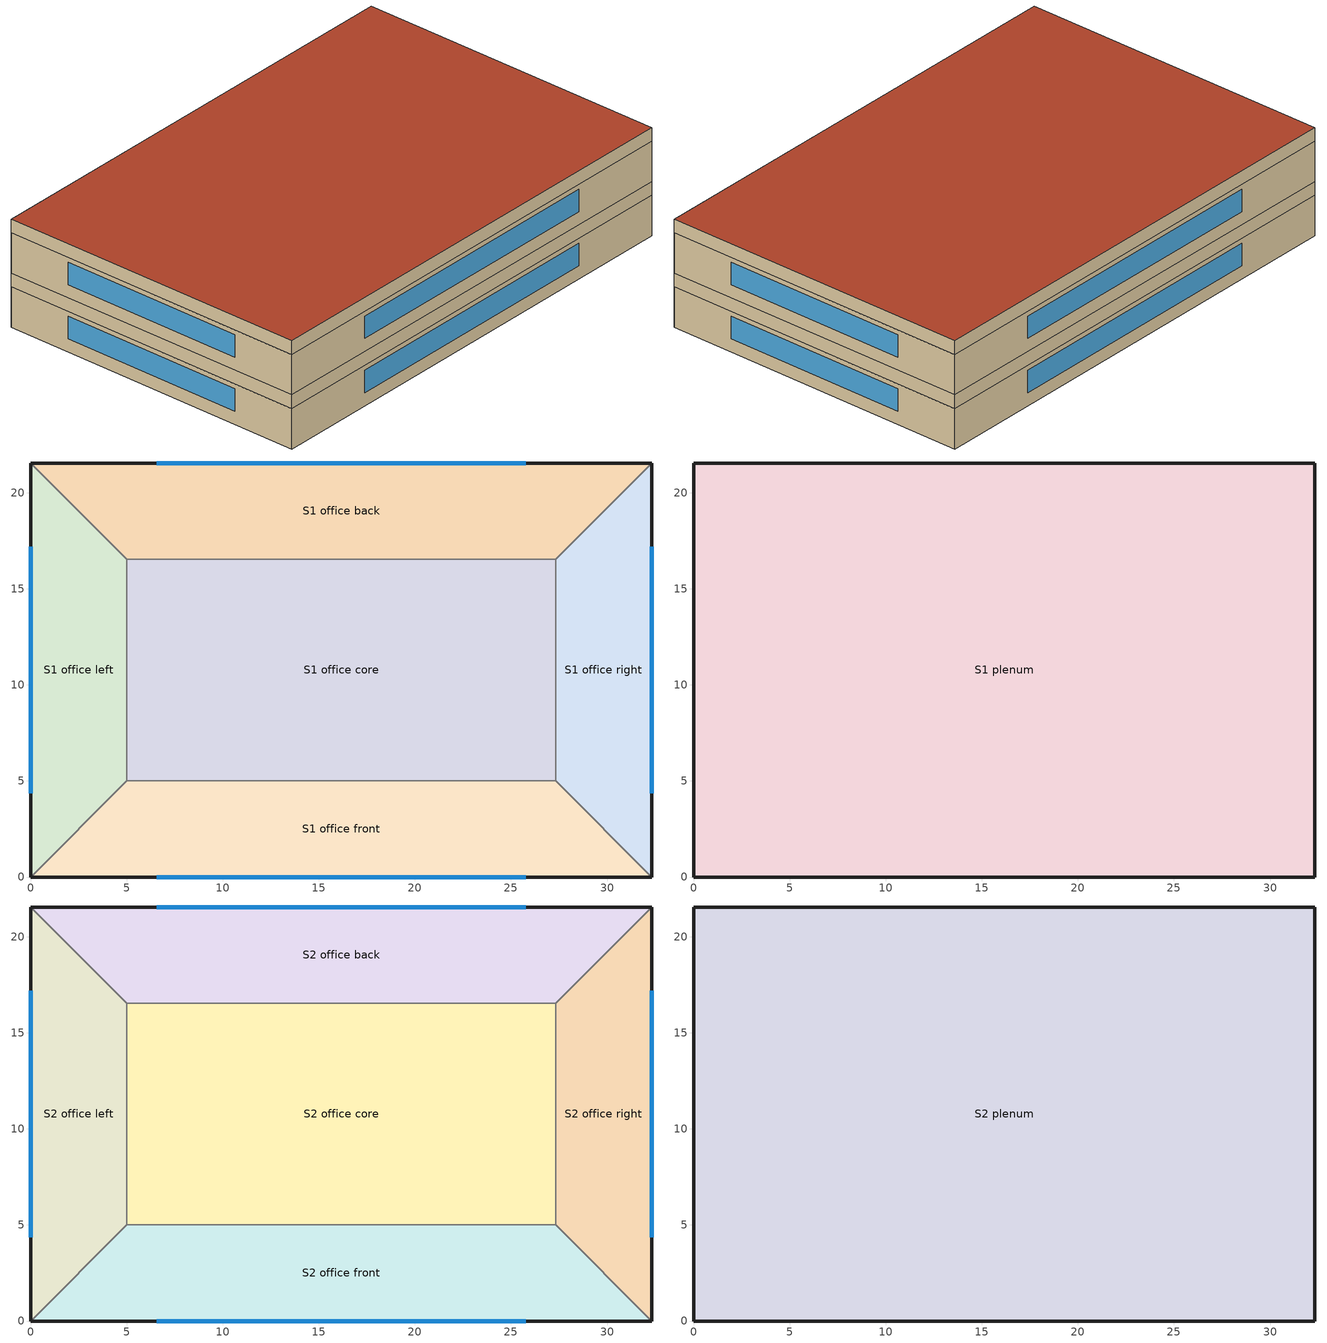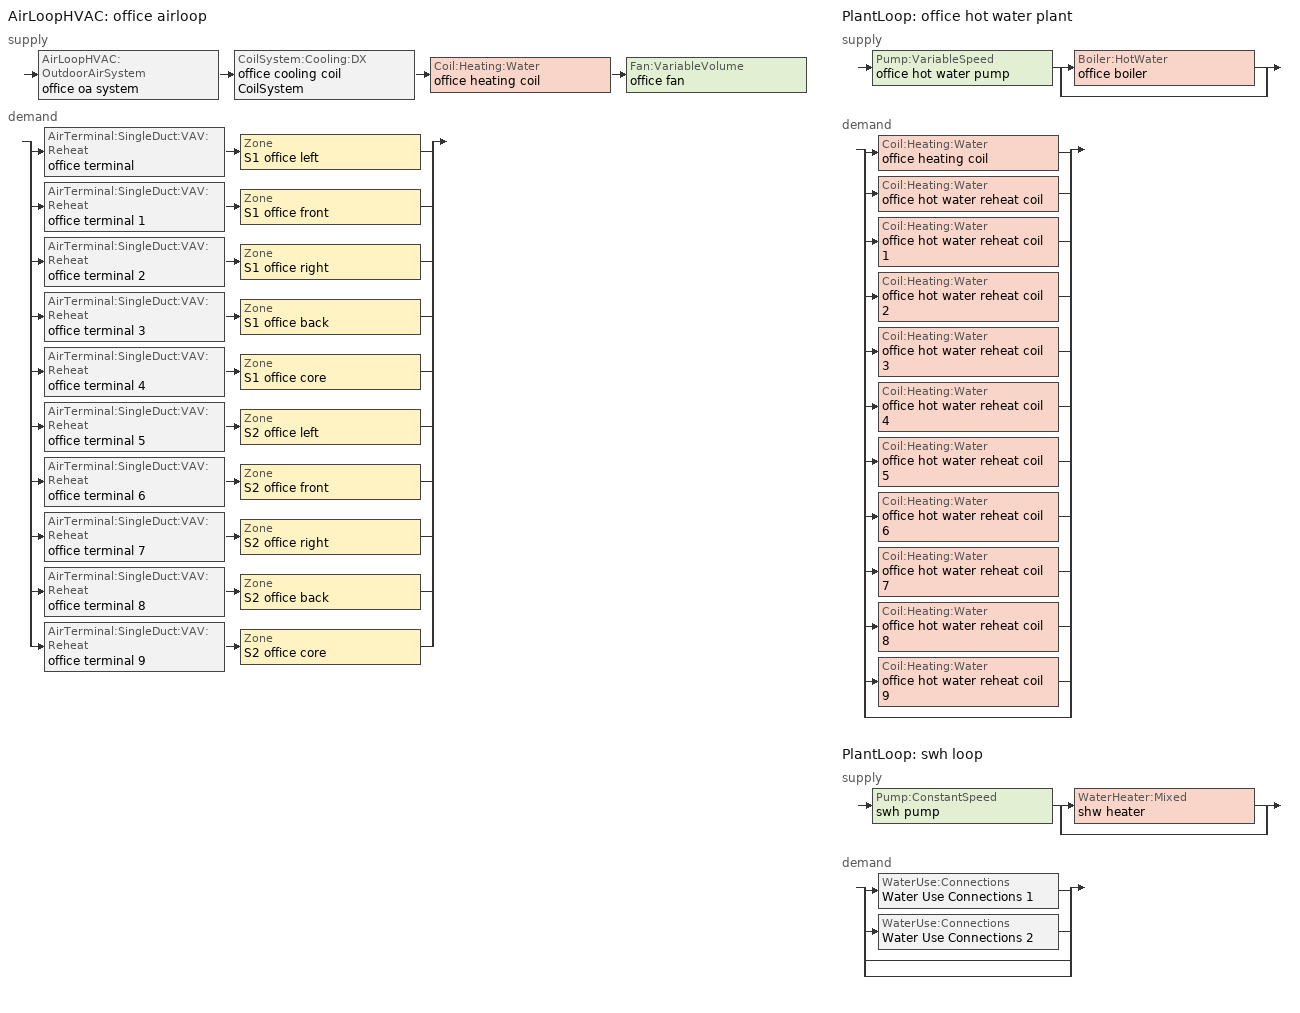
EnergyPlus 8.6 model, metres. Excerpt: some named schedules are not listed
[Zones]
S1 office back
 floor ground (office ext floor Ground Floor): 5,16.55 0,21.55 32.33,21.55 27.33,16.55 z0
 wall outside (office ext wall Metal framed walls): 32.33,21.55 0,21.55 z0:2.74
 wall to S1 office core (office int wall NACM_Interior Wall): 5,16.55 27.33,16.55 z0:2.74
 wall to S1 office left (office int wall NACM_Interior Wall): 0,21.55 5,16.55 z0:2.74
 wall to S1 office right (office int wall NACM_Interior Wall): 27.33,16.55 32.33,21.55 z0:2.74
 window (office Window construction_simple glazing): 25.78,21.55 6.55,21.55 z0.9:2.42
S1 office core
 floor ground (office ext floor Ground Floor): 5,5 5,16.55 27.33,16.55 27.33,5 z0
 wall to S1 office front (office int wall NACM_Interior Wall): 5,5 27.33,5 z0:2.74
 wall to S1 office left (office int wall NACM_Interior Wall): 5,16.55 5,5 z0:2.74
 wall to S1 office right (office int wall NACM_Interior Wall): 27.33,5 27.33,16.55 z0:2.74
S1 office front
 floor ground (office ext floor Ground Floor): 0,0 5,5 27.33,5 32.33,0 z0
 wall outside (office ext wall Metal framed walls): 0,0 32.33,0 z0:2.74
 wall to S1 office left (office int wall NACM_Interior Wall): 5,5 0,0 z0:2.74
 wall to S1 office right (office int wall NACM_Interior Wall): 32.33,0 27.33,5 z0:2.74
 window (office Window construction_simple glazing): 6.55,0 25.78,0 z0.9:2.42
S1 office left
 floor ground (office ext floor Ground Floor): 0,0 0,21.55 5,16.55 5,5 z0
 wall outside (office ext wall Metal framed walls): 0,21.55 0,0 z0:2.74
 window (office Window construction_simple glazing): 0,17.19 0,4.37 z0.9:2.42
S1 office right
 floor ground (office ext floor Ground Floor): 27.33,5 27.33,16.55 32.33,21.55 32.33,0 z0
 wall outside (office ext wall Metal framed walls): 32.33,0 32.33,21.55 z0:2.74
 window (office Window construction_simple glazing): 32.33,4.37 32.33,17.19 z0.9:2.42
S1 plenum
 floor to S1 office back (office ceiling Metal roof Reversed): 0,21.55 32.33,21.55 27.33,16.55 5,16.55 z2.74
 floor to S1 office core (office ceiling Metal roof Reversed): 27.33,5 5,5 5,16.55 27.33,16.55 z2.74
 floor to S1 office front (office ceiling Metal roof Reversed): 32.33,0 0,0 5,5 27.33,5 z2.74
 floor to S1 office left (office ceiling Metal roof Reversed): 0,0 0,21.55 5,16.55 5,5 z2.74
 floor to S1 office right (office ceiling Metal roof Reversed): 32.33,21.55 32.33,0 27.33,5 27.33,16.55 z2.74
 wall outside (office ext wall Metal framed walls): 32.33,21.55 0,21.55 0,0 32.33,0 32.33,21.55 z2.74:3.66
S2 office back
 floor to S1 plenum (office int floor Metal framed walls): 5,16.55 0,21.55 32.33,21.55 27.33,16.55 z3.66
 wall outside (office ext wall Metal framed walls): 32.33,21.55 0,21.55 z3.66:6.4
 wall to S2 office core (office int wall NACM_Interior Wall): 5,16.55 27.33,16.55 z3.66:6.4
 wall to S2 office left (office int wall NACM_Interior Wall): 0,21.55 5,16.55 z3.66:6.4
 wall to S2 office right (office int wall NACM_Interior Wall): 27.33,16.55 32.33,21.55 z3.66:6.4
 window (office Window construction_simple glazing): 25.78,21.55 6.55,21.55 z4.56:6.08
S2 office core
 floor to S1 plenum (office int floor Metal framed walls): 5,5 5,16.55 27.33,16.55 27.33,5 z3.66
 wall to S2 office front (office int wall NACM_Interior Wall): 5,5 27.33,5 z3.66:6.4
 wall to S2 office left (office int wall NACM_Interior Wall): 5,16.55 5,5 z3.66:6.4
 wall to S2 office right (office int wall NACM_Interior Wall): 27.33,5 27.33,16.55 z3.66:6.4
S2 office front
 floor to S1 plenum (office int floor Metal framed walls): 0,0 5,5 27.33,5 32.33,0 z3.66
 wall outside (office ext wall Metal framed walls): 0,0 32.33,0 z3.66:6.4
 wall to S2 office left (office int wall NACM_Interior Wall): 5,5 0,0 z3.66:6.4
 wall to S2 office right (office int wall NACM_Interior Wall): 32.33,0 27.33,5 z3.66:6.4
 window (office Window construction_simple glazing): 6.55,0 25.78,0 z4.56:6.08
S2 office left
 floor to S1 plenum (office int floor Metal framed walls): 0,0 0,21.55 5,16.55 5,5 z3.66
 wall outside (office ext wall Metal framed walls): 0,21.55 0,0 z3.66:6.4
 window (office Window construction_simple glazing): 0,17.19 0,4.37 z4.56:6.08
S2 office right
 floor to S1 plenum (office int floor Metal framed walls): 27.33,5 27.33,16.55 32.33,21.55 32.33,0 z3.66
 wall outside (office ext wall Metal framed walls): 32.33,0 32.33,21.55 z3.66:6.4
 window (office Window construction_simple glazing): 32.33,4.37 32.33,17.19 z4.56:6.08
S2 plenum
 floor to S2 office back (office ceiling Metal roof Reversed): 0,21.55 32.33,21.55 27.33,16.55 5,16.55 z6.4
 floor to S2 office core (office ceiling Metal roof Reversed): 27.33,5 5,5 5,16.55 27.33,16.55 z6.4
 floor to S2 office front (office ceiling Metal roof Reversed): 32.33,0 0,0 5,5 27.33,5 z6.4
 floor to S2 office left (office ceiling Metal roof Reversed): 0,0 0,21.55 5,16.55 5,5 z6.4
 floor to S2 office right (office ceiling Metal roof Reversed): 32.33,21.55 32.33,0 27.33,5 27.33,16.55 z6.4
 wall outside (office ext wall Metal framed walls): 32.33,21.55 0,21.55 0,0 32.33,0 32.33,21.55 z6.4:7.32
 roof outside (office roof Metal roof): 32.33,0 32.33,21.55 0,21.55 0,0 z7.32
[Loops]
AirLoopHVAC 'office airloop'
 supply: AirLoopHVAC:OutdoorAirSystem 'office oa system' > CoilSystem:Cooling:DX 'office cooling coil CoilSystem' > Coil:Heating:Water 'office heating coil' > Fan:VariableVolume 'office fan'
 demand: split
  | AirTerminal:SingleDuct:VAV:Reheat 'office terminal' > Zone 'S1 office left'
  | AirTerminal:SingleDuct:VAV:Reheat 'office terminal 1' > Zone 'S1 office front'
  | AirTerminal:SingleDuct:VAV:Reheat 'office terminal 2' > Zone 'S1 office right'
  | AirTerminal:SingleDuct:VAV:Reheat 'office terminal 3' > Zone 'S1 office back'
  | AirTerminal:SingleDuct:VAV:Reheat 'office terminal 4' > Zone 'S1 office core'
  | AirTerminal:SingleDuct:VAV:Reheat 'office terminal 5' > Zone 'S2 office left'
  | AirTerminal:SingleDuct:VAV:Reheat 'office terminal 6' > Zone 'S2 office front'
  | AirTerminal:SingleDuct:VAV:Reheat 'office terminal 7' > Zone 'S2 office right'
  | AirTerminal:SingleDuct:VAV:Reheat 'office terminal 8' > Zone 'S2 office back'
  | AirTerminal:SingleDuct:VAV:Reheat 'office terminal 9' > Zone 'S2 office core'
PlantLoop 'office hot water plant'
 supply: Pump:VariableSpeed 'office hot water pump' > split
  | Boiler:HotWater 'office boiler'
  | bypass
 demand: split
  | Coil:Heating:Water 'office heating coil'
  | Coil:Heating:Water 'office hot water reheat coil'
  | Coil:Heating:Water 'office hot water reheat coil 1'
  | Coil:Heating:Water 'office hot water reheat coil 2'
  | Coil:Heating:Water 'office hot water reheat coil 3'
  | Coil:Heating:Water 'office hot water reheat coil 4'
  | Coil:Heating:Water 'office hot water reheat coil 5'
  | Coil:Heating:Water 'office hot water reheat coil 6'
  | Coil:Heating:Water 'office hot water reheat coil 7'
  | Coil:Heating:Water 'office hot water reheat coil 8'
  | Coil:Heating:Water 'office hot water reheat coil 9'
  | bypass
PlantLoop 'swh loop'
 supply: Pump:ConstantSpeed 'swh pump' > split
  | WaterHeater:Mixed 'shw heater'
  | bypass
 demand: split
  | WaterUse:Connections 'Water Use Connections 1'
  | WaterUse:Connections 'Water Use Connections 2'
  | bypass
  | bypass
[Building]
Building 1: North Axis {deg}=0; Terrain=city; Solar Distribution=FullInteriorAndExterior; Maximum Number of Warmup Days=50
[Site:Location]
Climate Zone 3_CA_USA Design_Conditions: Latitude {deg}=37.7; Longitude {deg}=-122.2; Time Zone {hr}=-8; Elevation {m}=2
[SizingPeriod:DesignDay] Month=8; Day of Month=21; Day Type=SummerDesignDay; Daily Dry-Bulb Temperature Range {deltaC}=7.4; Dry-Bulb Temperature Range Modifier Type=DefaultMultipliers; Barometric Pressure {Pa}=101301; Wind Speed {m/s}=4.9; Wind Direction {deg}=290; Rain Indicator=No; Snow Indicator=No; Daylight Saving Time Indicator=No; Solar Model Indicator=ASHRAETau; ASHRAE Clear Sky Optical Depth for Beam Irradiance (taub)=0.367; ASHRAE Clear Sky Optical Depth for Diffuse Irradiance (taud)=2.428
Name | Maximum Dry-Bulb Temperature {C} | Humidity Condition Type | Wetbulb or DewPoint at Maximum Dry-Bulb {C} | Enthalpy at Maximum Dry-Bulb {J/kg}
Climate Zone 3 Ann Clg .4% Condns DB=>MWB | 27.7 | Wetbulb | 18.3
Climate Zone 3 Ann Clg .4% Condns DP=>MDB | 21.6 | Dewpoint | 17.6
Climate Zone 3 Ann Clg .4% Condns Enth=>MDB | 25.4 | Enthalpy |  | 56500
Climate Zone 3 Ann Clg .4% Condns WB=>MDB | 25.5 | Wetbulb | 19.8
[Site:GroundTemperature:BuildingSurface]
10.9, 10.6, 11.2, 12.1, 14.3, 16.1, 17.3, 17.6, 17, 15.7, 13.8, 12.1
[Site:WaterMainsTemperature]
Calculation Method=Schedule; Temperature Schedule=WaterMainCZ03
[Material]
Name | Roughness | Thickness {m} | Conductivity {W/m-K} | Density {kg/m3} | Specific Heat {J/kg-K} | Thermal Absorptance | Solar Absorptance | Visible Absorptance
Air - Metal Wall Framing - 16 or 24 in. OC; Air - Metal Wall Framing - 16 or 24 in. OC 1 | Smooth | 0.1397 | 1.22017 | 1.28148 | 1004.832 | 0.9 | 0.7 | 0.7
Carpet - 3/4 in. | Smooth | 0.01905 | 0.0455183 | 288.332 | 1381.644 | 0.9 | 0.7 | 0.8
Gypsum Board - 1/2 in.; Gypsum Board - 1/2 in. 1 | Smooth | 0.0127 | 0.158656 | 640.739 | 1130.436 | 0.9 | 0.7 | 0.8
Metal Standing Seam - 1/16 in.; Metal Standing Seam - 1/16 in. 1 | MediumRough | 0.0015875 | 0.576854 | 7820.53 | 502.416 | 0.85 | 0.37 | 0.85
NACM_Gypsum Board 5/8in | MediumRough | 0.016002 | 0.158656 | 640.739 | 1130.436 | 0.9 | 0.7 | 0.5
office ceiling 2 Insulation; office ext floor 1 Insulation; office ext wall 2 Insulation; office int floor 2 Insulation; office roof 2 Insulation | Smooth | 0.056997 | 0.0230188 | 16.0185 | 1130.436 | 0.9 | 0.7 | 0.8
office int wall 1 NACM_Gypsum Board 5/8in | MediumRough | 0.0159264 | 0.158656 | 640.739 | 1130.436 | 0.9 | 0.7 | 0.5
Plywood - 5/8 in. | Smooth | 0.016002 | 0.11544 | 480.554 | 1884.06 | 0.9 | 0.7 | 0.7
Std Wood 6inch Furnishings | MediumSmooth | 0.15 | 0.12 | 540 | 1210 | 0.9 | 0.7 | 0.7
Stucco - 7/8 in.; Stucco - 7/8 in. 1 | MediumRough | 0.022352 | 0.700948 | 1855.1 | 837.36 | 0.9 | 0.7 | 0.8
[WindowMaterial:SimpleGlazingSystem]
office Window material_simple glazing: U-Factor {W/m2-K}=5.67826; Solar Heat Gain Coefficient=0.6; Visible Transmittance=0.81
[Construction]
int furnishing interior furnishing: Std Wood 6inch Furnishings
office ceiling Metal roof Reversed: office ceiling 2 Insulation, Metal Standing Seam - 1/16 in. 1
office ext floor Ground Floor: office ext floor 1 Insulation, Plywood - 5/8 in., Carpet - 3/4 in.
office ext wall Metal framed walls: Stucco - 7/8 in., office ext wall 2 Insulation, Air - Metal Wall Framing - 16 or 24 in. OC, Gypsum Board - 1/2 in.
office int floor Metal framed walls: Stucco - 7/8 in. 1, office int floor 2 Insulation, Air - Metal Wall Framing - 16 or 24 in. OC 1, Gypsum Board - 1/2 in. 1
office int wall NACM_Interior Wall: office int wall 1 NACM_Gypsum Board 5/8in, NACM_Gypsum Board 5/8in
office roof Metal roof: Metal Standing Seam - 1/16 in., office roof 2 Insulation
office Window construction_simple glazing: office Window material_simple glazing
[Zone]
Name | Part of Total Floor Area
S1 office back; S1 office core; S1 office front; S1 office left; S1 office right; S2 office back; S2 office core; S2 office front; S2 office left; S2 office right | Yes
S1 plenum; S2 plenum | No
[ZoneControl:Thermostat] Control Object Type 1=ThermostatSetpoint:DualSetpoint
Name | Zone or ZoneList | Control Type Schedule | Control Name 1
S1 office back Thermostat | S1 office back | S1 office back Thermostat Schedule | office thermostat 8
S1 office core Thermostat | S1 office core | S1 office core Thermostat Schedule | office thermostat 7
S1 office front Thermostat | S1 office front | S1 office front Thermostat Schedule | office thermostat
S1 office left Thermostat | S1 office left | S1 office left Thermostat Schedule | office thermostat 6
S1 office right Thermostat | S1 office right | S1 office right Thermostat Schedule | office thermostat 1
S2 office back Thermostat | S2 office back | S2 office back Thermostat Schedule | office thermostat 2
S2 office core Thermostat | S2 office core | S2 office core Thermostat Schedule | office thermostat 4
S2 office front Thermostat | S2 office front | S2 office front Thermostat Schedule | office thermostat 3
S2 office left Thermostat | S2 office left | S2 office left Thermostat Schedule | office thermostat 5
S2 office right Thermostat | S2 office right | S2 office right Thermostat Schedule | office thermostat 9
[ThermostatSetpoint:DualSetpoint] Heating Setpoint Temperature Schedule=office heating year; Cooling Setpoint Temperature Schedule=office cooling year
office thermostat 8; office thermostat 7; office thermostat; office thermostat 6; office thermostat 1; office thermostat 2; office thermostat 4; office thermostat 3; office thermostat 5; office thermostat 9
[AirTerminal:SingleDuct:VAV:Reheat] Availability Schedule=office hvac year; Maximum Air Flow Rate {m3/s}=Autosize; Zone Minimum Air Flow Input Method=Constant; Constant Minimum Air Flow Fraction=0.3; Fixed Minimum Air Flow Rate {m3/s}=0; Maximum Hot Water or Steam Flow Rate {m3/s}=Autosize; Minimum Hot Water or Steam Flow Rate {m3/s}=0; Convergence Tolerance=0.001; Damper Heating Action=Normal; Maximum Flow per Zone Floor Area During Reheat {m3/s-m2}=Autocalculate; Maximum Flow Fraction During Reheat=Autocalculate; Maximum Reheat Air Temperature {C}=35
Name | Reheat Coil
office terminal 3 | office hot water reheat coil 3
office terminal 4 | office hot water reheat coil 4
office terminal 1 | office hot water reheat coil 1
office terminal | office hot water reheat coil
office terminal 2 | office hot water reheat coil 2
office terminal 8 | office hot water reheat coil 8
office terminal 9 | office hot water reheat coil 9
office terminal 6 | office hot water reheat coil 6
office terminal 5 | office hot water reheat coil 5
office terminal 7 | office hot water reheat coil 7
[Coil:Heating:Water] Availability Schedule=office hvac year; U-Factor Times Area Value {W/K}=Autosize; Maximum Water Flow Rate {m3/s}=Autosize; Performance Input Method=UFactorTimesAreaAndDesignWaterFlowRate; Rated Capacity {W}=Autosize; Rated Inlet Water Temperature {C}=82.22; Rated Inlet Air Temperature {C}=16.6; Rated Outlet Water Temperature {C}=71.1; Rated Outlet Air Temperature {C}=32.2; Rated Ratio for Air and Water Convection=0.5
office hot water reheat coil 3; office hot water reheat coil 4; office hot water reheat coil 1; office hot water reheat coil; office hot water reheat coil 2; office hot water reheat coil 8; office hot water reheat coil 9; office hot water reheat coil 6; office hot water reheat coil 5; office hot water reheat coil 7; office heating coil
[Zone equipment]
S1 office back: office terminal 3
S1 office core: office terminal 4
S1 office front: office terminal 1
S1 office left: office terminal
S1 office right: office terminal 2
S2 office back: office terminal 8
S2 office core: office terminal 9
S2 office front: office terminal 6
S2 office left: office terminal 5
S2 office right: office terminal 7
[Sizing:Zone] Zone Cooling Design Supply Air Temperature Input Method=SupplyAirTemperature; Zone Cooling Design Supply Air Temperature {C}=12.78; Zone Cooling Design Supply Air Temperature Difference {deltaC}=11.11; Zone Heating Design Supply Air Temperature Input Method=SupplyAirTemperature; Zone Heating Design Supply Air Temperature {C}=35; Zone Heating Design Supply Air Temperature Difference {deltaC}=11.11; Zone Cooling Design Supply Air Humidity Ratio {kgWater/kgDryAir}=0.0085; Zone Heating Design Supply Air Humidity Ratio {kgWater/kgDryAir}=0.008; Design Specification Outdoor Air Object=office design_oa; Cooling Design Air Flow Method=DesignDay; Cooling Design Air Flow Rate {m3/s}=0; Cooling Minimum Air Flow per Zone Floor Area {m3/s-m2}=0.000762; Cooling Minimum Air Flow {m3/s}=0; Cooling Minimum Air Flow Fraction=0; Heating Design Air Flow Method=DesignDay; Heating Design Air Flow Rate {m3/s}=0; Heating Maximum Air Flow per Zone Floor Area {m3/s-m2}=0.002032; Heating Maximum Air Flow {m3/s}=0.141576; Heating Maximum Air Flow Fraction=0.3; Account for Dedicated Outdoor Air System=No
Name | Design Specification Zone Air Distribution Object
S1 office back | S1 office back Design Spec Zone Air Dist
S1 office core | S1 office core Design Spec Zone Air Dist
S1 office front | S1 office front Design Spec Zone Air Dist
S1 office left | S1 office left Design Spec Zone Air Dist
S1 office right | S1 office right Design Spec Zone Air Dist
S2 office back | S2 office back Design Spec Zone Air Dist
S2 office core | S2 office core Design Spec Zone Air Dist
S2 office front | S2 office front Design Spec Zone Air Dist
S2 office left | S2 office left Design Spec Zone Air Dist
S2 office right | S2 office right Design Spec Zone Air Dist
[DesignSpecification:ZoneAirDistribution] Zone Air Distribution Effectiveness in Cooling Mode=1; Zone Air Distribution Effectiveness in Heating Mode=1
S1 office back Design Spec Zone Air Dist; S1 office core Design Spec Zone Air Dist; S1 office front Design Spec Zone Air Dist; S1 office left Design Spec Zone Air Dist; S1 office right Design Spec Zone Air Dist; S2 office back Design Spec Zone Air Dist; S2 office core Design Spec Zone Air Dist; S2 office front Design Spec Zone Air Dist; S2 office left Design Spec Zone Air Dist; S2 office right Design Spec Zone Air Dist
[Controller:MechanicalVentilation]
Controller Mechanical Ventilation 1: Availability Schedule=office oa control year; Demand Controlled Ventilation=No; System Outdoor Air Method=ZoneSum; Zone Name 1=S1 office back; Design Specification Outdoor Air Object Name 1=office design_oa; Design Specification Zone Air Distribution Object Name 1=S1 office back Design Spec Zone Air Dist; Zone Name 2=S1 office core; Design Specification Outdoor Air Object Name 2=office design_oa; Design Specification Zone Air Distribution Object Name 2=S1 office core Design Spec Zone Air Dist; Zone Name 3=S1 office front; Design Specification Outdoor Air Object Name 3=office design_oa; Design Specification Zone Air Distribution Object Name 3=S1 office front Design Spec Zone Air Dist; Zone Name 4=S1 office left; Design Specification Outdoor Air Object Name 4=office design_oa; Design Specification Zone Air Distribution Object Name 4=S1 office left Design Spec Zone Air Dist; Zone Name 5=S1 office right; Design Specification Outdoor Air Object Name 5=office design_oa; Design Specification Zone Air Distribution Object Name 5=S1 office right Design Spec Zone Air Dist; Zone Name 6=S2 office back; Design Specification Outdoor Air Object Name 6=office design_oa; Design Specification Zone Air Distribution Object Name 6=S2 office back Design Spec Zone Air Dist; Zone Name 7=S2 office core; Design Specification Outdoor Air Object Name 7=office design_oa; Design Specification Zone Air Distribution Object Name 7=S2 office core Design Spec Zone Air Dist; Zone Name 8=S2 office front; Design Specification Outdoor Air Object Name 8=office design_oa; Design Specification Zone Air Distribution Object Name 8=S2 office front Design Spec Zone Air Dist; Zone Name 9=S2 office left; Design Specification Outdoor Air Object Name 9=office design_oa; Design Specification Zone Air Distribution Object Name 9=S2 office left Design Spec Zone Air Dist; Zone Name 10=S2 office right; Design Specification Outdoor Air Object Name 10=office design_oa; Design Specification Zone Air Distribution Object Name 10=S2 office right Design Spec Zone Air Dist
[DesignSpecification:OutdoorAir]
office design_oa: Outdoor Air Method=maximum; Outdoor Air Flow per Person {m3/s-person}=0.00849505; Outdoor Air Flow per Zone Floor Area {m3/s-m2}=0.000762; Outdoor Air Flow per Zone {m3/s}=0; Outdoor Air Flow Air Changes per Hour {1/hr}=0
[AirLoopHVAC]
office airloop: Design Supply Air Flow Rate {m3/s}=AutoSize
[Sizing:System]
office airloop: Type of Load to Size On=Sensible; Design Outdoor Air Flow Rate {m3/s}=Autosize; Central Heating Maximum System Air Flow Ratio=0.3; Preheat Design Temperature {C}=7; Preheat Design Humidity Ratio {kgWater/kgDryAir}=0.008; Precool Design Temperature {C}=12.8; Precool Design Humidity Ratio {kgWater/kgDryAir}=0.008; Central Cooling Design Supply Air Temperature {C}=12.78; Central Heating Design Supply Air Temperature {C}=35; Type of Zone Sum to Use=NonCoincident; 100% Outdoor Air in Cooling=No; 100% Outdoor Air in Heating=No; Central Cooling Design Supply Air Humidity Ratio {kgWater/kgDryAir}=0.0085; Central Heating Design Supply Air Humidity Ratio {kgWater/kgDryAir}=0.008; Cooling Supply Air Flow Rate Method=DesignDay; Cooling Supply Air Flow Rate {m3/s}=0; Cooling Supply Air Flow Rate Per Floor Area {m3/s-m2}=0.00996765; Cooling Fraction of Autosized Cooling Supply Air Flow Rate=1; Cooling Supply Air Flow Rate Per Unit Cooling Capacity {m3/s-W}=3.94755e-05; Heating Supply Air Flow Rate Method=DesignDay; Heating Supply Air Flow Rate {m3/s}=0; Heating Supply Air Flow Rate Per Floor Area {m3/s-m2}=0.00996765; Heating Fraction of Autosized Heating Supply Air Flow Rate=1; Heating Fraction of Autosized Cooling Supply Air Flow Rate=1; Heating Supply Air Flow Rate Per Unit Heating Capacity {m3/s-W}=3.15882e-05; System Outdoor Air Method=ZoneSum; Zone Maximum Outdoor Air Fraction=1; Cooling Design Capacity Method=CoolingDesignCapacity; Cooling Design Capacity {W}=Autosize; Cooling Design Capacity Per Floor Area {W/m2}=234.7; Fraction of Autosized Cooling Design Capacity=1; Heating Design Capacity Method=HeatingDesignCapacity; Heating Design Capacity {W}=Autosize; Heating Design Capacity Per Floor Area {W/m2}=157; Fraction of Autosized Heating Design Capacity=1; Central Cooling Capacity Control Method=OnOff
[Controller:WaterCoil]
Controller Water Coil 1: Control Variable=Temperature; Action=Normal; Actuator Variable=Flow; Controller Convergence Tolerance {deltaC}=0.0001; Maximum Actuated Flow {m3/s}=Autosize; Minimum Actuated Flow {m3/s}=0
[AvailabilityManager:NightCycle]
Availability Manager Night Cycle 1: Applicability Schedule=Always On Discrete; Fan Schedule=Always On Discrete; Control Type=CycleOnAny; Thermostat Tolerance {deltaC}=1; Cycling Run Time {s}=3600
[Controller:OutdoorAir]
office oa controller: Minimum Outdoor Air Flow Rate {m3/s}=Autosize; Maximum Outdoor Air Flow Rate {m3/s}=Autosize; Economizer Control Type=NoEconomizer; Economizer Control Action Type=ModulateFlow; Economizer Maximum Limit Dry-Bulb Temperature {C}=20; Economizer Maximum Limit Enthalpy {J/kg}=64000; Economizer Minimum Limit Dry-Bulb Temperature {C}=-100; Lockout Type=NoLockout; Minimum Limit Type=FixedMinimum; Minimum Outdoor Air Schedule=office oa control year; Maximum Fraction of Outdoor Air Schedule=office max oa schedule; Mechanical Ventilation Controller=Controller Mechanical Ventilation 1; High Humidity Control=No; Control High Indoor Humidity Based on Outdoor Humidity Ratio=Yes; Heat Recovery Bypass Control Type=BypassWhenWithinEconomizerLimits
[AvailabilityManager:Scheduled]
office oa system Availability Manager: Schedule=Always On Discrete
[SetpointManager:MixedAir] Control Variable=Temperature
office oa system SM_MA; office cooling coil SM_MA; office heating coil SM_MA
[CoilSystem:Cooling:DX]
office cooling coil CoilSystem: Availability Schedule=office hvac year; Cooling Coil=office cooling coil
[Coil:Cooling:DX:TwoSpeed]
office cooling coil: Availability Schedule=office hvac year; High Speed Gross Rated Total Cooling Capacity {W}=Autosize; High Speed Rated Sensible Heat Ratio=Autosize; High Speed Gross Rated Cooling COP {W/W}=3.07; High Speed Rated Air Flow Rate {m3/s}=Autosize; Total Cooling Capacity Function of Temperature Curve=CoilClgDXQRatio_fTwbToadbSI; Total Cooling Capacity Function of Flow Fraction Curve=CoilClgDXDblQRatio_fCFMRatio; Energy Input Ratio Function of Temperature Curve=CoilClgDXEIRRatio_fTwbToadbSI; Energy Input Ratio Function of Flow Fraction Curve=CoilClgDXDblEIRRatio_fCFMRatio; Part Load Fraction Correlation Curve=CoilClgDXEIRRatio_fQFrac; Low Speed Gross Rated Total Cooling Capacity {W}=Autosize; Low Speed Gross Rated Sensible Heat Ratio=Autosize; Low Speed Gross Rated Cooling COP {W/W}=3; Low Speed Rated Air Flow Rate {m3/s}=Autosize; Low Speed Total Cooling Capacity Function of Temperature Curve=CoilClgDXQRatio_fTwbToadbSI 1; Low Speed Energy Input Ratio Function of Temperature Curve=CoilClgDXEIRRatio_fTwbToadbSI 1; Condenser Type=AirCooled; High Speed Evaporative Condenser Effectiveness=0; Low Speed Evaporative Condenser Effectiveness=0; Basin Heater Capacity {W/K}=0; Basin Heater Setpoint Temperature {C}=10
[Fan:VariableVolume]
office fan: Availability Schedule=office hvac year; Fan Total Efficiency=0.536; Pressure Rise {Pa}=996.36; Maximum Flow Rate {m3/s}=AutoSize; Fan Power Minimum Flow Rate Input Method=FixedFlowRate; Fan Power Minimum Flow Fraction=0; Fan Power Minimum Air Flow Rate {m3/s}=0; Motor Efficiency=0.825; Motor In Airstream Fraction=1; Fan Power Coefficient 1=0.0407599; Fan Power Coefficient 2=0.088045; Fan Power Coefficient 3=-0.0729261; Fan Power Coefficient 4=0.94374; Fan Power Coefficient 5=0
[SetpointManager:Warmest]
office setpoint_manager_warmest: Control Variable=Temperature; HVAC Air Loop=office airloop; Minimum Setpoint Temperature {C}=12.7778; Maximum Setpoint Temperature {C}=21.1111; Strategy=MaximumTemperature
[PlantLoop] Fluid Type=Water; Maximum Loop Temperature {C}=100; Minimum Loop Temperature {C}=0; Maximum Loop Flow Rate {m3/s}=Autosize; Minimum Loop Flow Rate {m3/s}=0; Plant Loop Volume {m3}=Autocalculate; Load Distribution Scheme=Optimal
Name | Plant Equipment Operation Scheme
office hot water plant | office hot water plant Operation Schemes
swh loop | swh loop Operation Schemes
[Sizing:Plant] Sizing Option=NonCoincident; Zone Timesteps in Averaging Window=1; Coincident Sizing Factor Mode=None
Name | Loop Type | Design Loop Exit Temperature {C} | Loop Design Temperature Difference {deltaC}
office hot water plant | Heating | 82.22 | 22.22
swh loop | heating | 57.2222 | 5
[Pump:VariableSpeed]
office hot water pump: Design Maximum Flow Rate {m3/s}=Autosize; Design Pump Head {Pa}=120463; Design Power Consumption {W}=Autosize; Motor Efficiency=0.825; Fraction of Motor Inefficiencies to Fluid Stream=0; Coefficient 1 of the Part Load Performance Curve=0; Coefficient 2 of the Part Load Performance Curve=1; Coefficient 3 of the Part Load Performance Curve=0; Coefficient 4 of the Part Load Performance Curve=0; Design Minimum Flow Rate {m3/s}=0; Pump Control Type=Intermittent
[Boiler:HotWater]
office boiler: Fuel Type=NaturalGas; Nominal Capacity {W}=Autosize; Nominal Thermal Efficiency=0.78; Efficiency Curve Temperature Evaluation Variable=LeavingBoiler; Normalized Boiler Efficiency Curve=BlrHWBlrFIRRatio_fQRatioSI; Design Water Outlet Temperature {C}=82.22; Design Water Flow Rate {m3/s}=Autosize; Minimum Part Load Ratio=0; Maximum Part Load Ratio=1; Optimum Part Load Ratio=1; Water Outlet Upper Temperature Limit {C}=99; Boiler Flow Mode=ConstantFlow; Parasitic Electric Load {W}=0; Sizing Factor=1
[SetpointManager:Scheduled] Control Variable=Temperature
Name | Schedule
office hot water setpoint manager | hot water supply temperature
Setpoint Manager Scheduled 1 | swh setpoint temp
[PlantEquipmentOperationSchemes] Control Scheme Object Type 1=PlantEquipmentOperation:HeatingLoad; Control Scheme Schedule Name 1=Always On Discrete
Name | Control Scheme Name 1
office hot water plant Operation Schemes | office hot water plant Heating Operation Scheme
swh loop Operation Schemes | swh loop Heating Operation Scheme
[PlantEquipmentOperation:HeatingLoad] Load Range Lower Limit 1 {W}=0; Load Range Upper Limit 1 {W}=1000000000
Name | Range Equipment List Name 1
office hot water plant Heating Operation Scheme | office hot water plant Heating Equipment List
swh loop Heating Operation Scheme | swh loop Heating Equipment List
[PlantEquipmentList]
office hot water plant Heating Equipment List: Boiler:HotWater, office boiler
swh loop Heating Equipment List: WaterHeater:Mixed, shw heater
[Pump:ConstantSpeed]
swh pump: Design Flow Rate {m3/s}=Autosize; Design Pump Head {Pa}=120463; Design Power Consumption {W}=Autosize; Motor Efficiency=0.825; Fraction of Motor Inefficiencies to Fluid Stream=0; Pump Control Type=Intermittent
[WaterHeater:Mixed]
shw heater: Tank Volume {m3}=0.1893; Setpoint Temperature Schedule=swh setpoint temp; Deadband Temperature Difference {deltaC}=2; Maximum Temperature Limit {C}=82.2222; Heater Control Type=Cycle; Heater Maximum Capacity {W}=11723; Heater Minimum Capacity {W}=0; Heater Ignition Minimum Flow Rate {m3/s}=0; Heater Ignition Delay {s}=0; Heater Fuel Type=NaturalGas; Heater Thermal Efficiency=0.78; Off Cycle Parasitic Fuel Consumption Rate {W}=205; Off Cycle Parasitic Fuel Type=NaturalGas; Off Cycle Parasitic Heat Fraction to Tank=0.8; On Cycle Parasitic Fuel Consumption Rate {W}=205; On Cycle Parasitic Fuel Type=NaturalGas; On Cycle Parasitic Heat Fraction to Tank=0; Ambient Temperature Indicator=Outdoors; Ambient Temperature Schedule=Schedule Ruleset 1; Off Cycle Loss Coefficient to Ambient Temperature {W/K}=6; Off Cycle Loss Fraction to Zone=1; On Cycle Loss Coefficient to Ambient Temperature {W/K}=6; On Cycle Loss Fraction to Zone=1; Use Side Effectiveness=1; Source Side Effectiveness=1; Use Side Design Flow Rate {m3/s}=Autosize; Source Side Design Flow Rate {m3/s}=Autosize; Indirect Water Heating Recovery Time {hr}=1.5
[WaterUse:Connections]
Name | Water Use Equipment Name 1
Water Use Connections 1 | Water Use Equipment 1
Water Use Connections 2 | Water Use Equipment 2
[WaterUse:Equipment] Peak Flow Rate {m3/s}=1.03902e-05; Flow Rate Fraction Schedule=office water use year; Target Temperature Schedule=swh target temp; Sensible Fraction Schedule=swh equipment sensible; Latent Fraction Schedule=swh equipment latent
Name | Zone
Water Use Equipment 1 | S1 office core
Water Use Equipment 2 | S2 office core
[InternalMass] Construction=int furnishing interior furnishing
Name | Zone | Surface Area {m2}
S1 office front Internal Mass 1 | S1 office front | 273.289
S1 office right Internal Mass 1 | S1 office right | 165.526
S2 office back Internal Mass 1 | S2 office back | 273.289
S2 office front Internal Mass 1 | S2 office front | 273.289
S2 office core Internal Mass 1 | S2 office core | 515.914
S2 office left Internal Mass 1 | S2 office left | 165.526
S1 office left Internal Mass 1 | S1 office left | 165.526
S1 office core Internal Mass 1 | S1 office core | 515.914
S1 office back Internal Mass 1 | S1 office back | 273.289
S2 office right Internal Mass 1 | S2 office right | 165.526
[Exterior:Lights]
exterior lights: Schedule=whole building ext_lighting year; Design Level {W}=6360.19; Control Option=AstronomicalClock
[AvailabilityManager:HighTemperatureTurnOff] Temperature {C}=100
office hot water plant high-T off; swh loop high-T off
[UtilityCost:Tariff] Monthly Charge or Variable=30
Name | Output Meter | Conversion Factor Choice | Real Time Pricing Charge Schedule
PDPrate | ElectricityNet:Facility | kWh | realtimecharge
ExampleA-Gas | Gas:Facility | Therm
[UtilityCost:Charge:Simple] Season=Annual
Name | Tariff | Source Variable | Category Variable | Cost per Unit Value or Variable
DemandCharge | PDPrate | TotalDemand | DemandCharges | 0
FlatEnergyCharge-Gas | ExampleA-Gas | totalEnergy | EnergyCharges | 0.99446
[Schedule:Compact]
S1 office back Thermostat Schedule; S1 office core Thermostat Schedule; S1 office front Thermostat Schedule; S1 office left Thermostat Schedule; S1 office right Thermostat Schedule; S2 office back Thermostat Schedule; S2 office core Thermostat Schedule; S2 office front Thermostat Schedule; S2 office left Thermostat Schedule; S2 office right Thermostat Schedule: Through: 12/31, For: AllDays, Until: 24:00, 4
[Schedule:Year]
office heating year: office heating week 0, 1, 1, 12, 31
office cooling year: office cooling week 0, 1, 1, 12, 31
office hvac year: office hvac week 0, 1, 1, 12, 31
office oa control year: office oa control week 0, 1, 1, 12, 31
office water use year: office water use week 0, 1, 1, 12, 31
whole building ext_lighting year: whole building ext_lighting week 0, 1, 1, 12, 31
Schedule Ruleset 1: Schedule:Week:Daily {09748346-ce11-489e-b0ba-dc36e23407b2}, 1, 1, 12, 31
WaterMainCZ03: WaterMainCZ03JanWk, 1, 1, 1, 31, WaterMainCZ03FebWk, 2, 1, 2, 28, WaterMainCZ03MarWk, 3, 1, 3, 31, WaterMainCZ03AprWk, 4, 1, 4, 30, WaterMainCZ03MayWk, 5, 1, 5, 31, WaterMainCZ03JunWk, 6, 1, 6, 30, WaterMainCZ03JulWk, 7, 1, 7, 31, WaterMainCZ03AugWk, 8, 1, 8, 31, WaterMainCZ03SepWk, 9, 1, 9, 30, WaterMainCZ03OctWk, 10, 1, 10, 31, WaterMainCZ03NovWk, 11, 1, 11, 30, WaterMainCZ03DecWk, 12, 1, 12, 31
[Schedule:Week:Daily]
office heating week 0: office heating week 0 Sunday, office heating week 0 Wednesday, office heating week 0 Wednesday, office heating week 0 Wednesday, office heating week 0 Thursday, office heating week 0 Friday, office heating week 0 Saturday, office heating week 0 Holiday, office heating week 0 Summer design, office heating week 0 Winter design, office heating week 0 Holiday, office heating week 0 Holiday
office cooling week 0: office cooling week 0 Sunday, office cooling week 0 Wednesday, office cooling week 0 Wednesday, office cooling week 0 Wednesday, office cooling week 0 Thursday, office cooling week 0 Friday, office cooling week 0 Saturday, office cooling week 0 Holiday, office cooling week 0 Summer design, office cooling week 0 Winter design, office cooling week 0 Holiday, office cooling week 0 Holiday
office hvac week 0: office hvac week 0 Sunday, office hvac week 0 Wednesday, office hvac week 0 Wednesday, office hvac week 0 Wednesday, office hvac week 0 Thursday, office hvac week 0 Friday, office hvac week 0 Saturday, office hvac week 0 Holiday, office hvac week 0 Summer design, office hvac week 0 Winter design, office hvac week 0 Holiday, office hvac week 0 Holiday
office oa control week 0: office oa control week 0 Sunday, office oa control week 0 Wednesday, office oa control week 0 Wednesday, office oa control week 0 Wednesday, office oa control week 0 Thursday, office oa control week 0 Friday, office oa control week 0 Saturday, office oa control week 0 Holiday, office oa control week 0 Summer design, office oa control week 0 Winter design, office oa control week 0 Holiday, office oa control week 0 Holiday
office water use week 0: office water use week 0 Sunday, office water use week 0 Wednesday, office water use week 0 Wednesday, office water use week 0 Wednesday, office water use week 0 Thursday, office water use week 0 Friday, office water use week 0 Saturday, office water use week 0 Holiday, office water use week 0 Summer design, office water use week 0 Winter design, office water use week 0 Holiday, office water use week 0 Holiday
whole building ext_lighting week 0: whole building ext_lighting week 0 Sunday, whole building ext_lighting week 0 Wednesday, whole building ext_lighting week 0 Wednesday, whole building ext_lighting week 0 Wednesday, whole building ext_lighting week 0 Thursday, whole building ext_lighting week 0 Friday, whole building ext_lighting week 0 Saturday, whole building ext_lighting week 0 Holiday, whole building ext_lighting week 0 Summer design, whole building ext_lighting week 0 Winter design, whole building ext_lighting week 0 Holiday, whole building ext_lighting week 0 Holiday
Schedule:Week:Daily {09748346-ce11-489e-b0ba-dc36e23407b2}: Schedule Day 1, Schedule Day 1, Schedule Day 1, Schedule Day 1, Schedule Day 1, Schedule Day 1, Schedule Day 1, Schedule Day 1, Schedule Day 1, Schedule Day 1, Schedule Day 1, Schedule Day 1
WaterMainCZ03AprWk: WaterMainCZ03Apr, WaterMainCZ03Apr, WaterMainCZ03Apr, WaterMainCZ03Apr, WaterMainCZ03Apr, WaterMainCZ03Apr, WaterMainCZ03Apr, WaterMainCZ03Apr, WaterMainCZ03Apr, WaterMainCZ03Apr, WaterMainCZ03Apr, WaterMainCZ03Apr
WaterMainCZ03AugWk: WaterMainCZ03Aug, WaterMainCZ03Aug, WaterMainCZ03Aug, WaterMainCZ03Aug, WaterMainCZ03Aug, WaterMainCZ03Aug, WaterMainCZ03Aug, WaterMainCZ03Aug, WaterMainCZ03Aug, WaterMainCZ03Aug, WaterMainCZ03Aug, WaterMainCZ03Aug
WaterMainCZ03DecWk: WaterMainCZ03Dec, WaterMainCZ03Dec, WaterMainCZ03Dec, WaterMainCZ03Dec, WaterMainCZ03Dec, WaterMainCZ03Dec, WaterMainCZ03Dec, WaterMainCZ03Dec, WaterMainCZ03Dec, WaterMainCZ03Dec, WaterMainCZ03Dec, WaterMainCZ03Dec
WaterMainCZ03FebWk: WaterMainCZ03Feb, WaterMainCZ03Feb, WaterMainCZ03Feb, WaterMainCZ03Feb, WaterMainCZ03Feb, WaterMainCZ03Feb, WaterMainCZ03Feb, WaterMainCZ03Feb, WaterMainCZ03Feb, WaterMainCZ03Feb, WaterMainCZ03Feb, WaterMainCZ03Feb
WaterMainCZ03JanWk: WaterMainCZ03Jan, WaterMainCZ03Jan, WaterMainCZ03Jan, WaterMainCZ03Jan, WaterMainCZ03Jan, WaterMainCZ03Jan, WaterMainCZ03Jan, WaterMainCZ03Jan, WaterMainCZ03Jan, WaterMainCZ03Jan, WaterMainCZ03Jan, WaterMainCZ03Jan
WaterMainCZ03JulWk: WaterMainCZ03Jul, WaterMainCZ03Jul, WaterMainCZ03Jul, WaterMainCZ03Jul, WaterMainCZ03Jul, WaterMainCZ03Jul, WaterMainCZ03Jul, WaterMainCZ03Jul, WaterMainCZ03Jul, WaterMainCZ03Jul, WaterMainCZ03Jul, WaterMainCZ03Jul
WaterMainCZ03JunWk: WaterMainCZ03Jun, WaterMainCZ03Jun, WaterMainCZ03Jun, WaterMainCZ03Jun, WaterMainCZ03Jun, WaterMainCZ03Jun, WaterMainCZ03Jun, WaterMainCZ03Jun, WaterMainCZ03Jun, WaterMainCZ03Jun, WaterMainCZ03Jun, WaterMainCZ03Jun
WaterMainCZ03MarWk: WaterMainCZ03Mar, WaterMainCZ03Mar, WaterMainCZ03Mar, WaterMainCZ03Mar, WaterMainCZ03Mar, WaterMainCZ03Mar, WaterMainCZ03Mar, WaterMainCZ03Mar, WaterMainCZ03Mar, WaterMainCZ03Mar, WaterMainCZ03Mar, WaterMainCZ03Mar
WaterMainCZ03MayWk: WaterMainCZ03May, WaterMainCZ03May, WaterMainCZ03May, WaterMainCZ03May, WaterMainCZ03May, WaterMainCZ03May, WaterMainCZ03May, WaterMainCZ03May, WaterMainCZ03May, WaterMainCZ03May, WaterMainCZ03May, WaterMainCZ03May
WaterMainCZ03NovWk: WaterMainCZ03Nov, WaterMainCZ03Nov, WaterMainCZ03Nov, WaterMainCZ03Nov, WaterMainCZ03Nov, WaterMainCZ03Nov, WaterMainCZ03Nov, WaterMainCZ03Nov, WaterMainCZ03Nov, WaterMainCZ03Nov, WaterMainCZ03Nov, WaterMainCZ03Nov
WaterMainCZ03OctWk: WaterMainCZ03Oct, WaterMainCZ03Oct, WaterMainCZ03Oct, WaterMainCZ03Oct, WaterMainCZ03Oct, WaterMainCZ03Oct, WaterMainCZ03Oct, WaterMainCZ03Oct, WaterMainCZ03Oct, WaterMainCZ03Oct, WaterMainCZ03Oct, WaterMainCZ03Oct
WaterMainCZ03SepWk: WaterMainCZ03Sep, WaterMainCZ03Sep, WaterMainCZ03Sep, WaterMainCZ03Sep, WaterMainCZ03Sep, WaterMainCZ03Sep, WaterMainCZ03Sep, WaterMainCZ03Sep, WaterMainCZ03Sep, WaterMainCZ03Sep, WaterMainCZ03Sep, WaterMainCZ03Sep
[Schedule:Day:Interval]
office hvac week 0 Sunday; office hvac week 0 Holiday: No, 01:00, 0, 02:00, 0, 03:00, 0, 04:00, 0, 05:00, 0, 06:00, 1, 07:00, 1, 08:00, 1, 09:00, 1, 10:00, 1, 11:00, 1, 12:00, 1, 13:00, 1, 14:00, 1, 15:00, 1, 16:00, 1, 17:00, 1, 18:00, 1, 19:00, 0, 20:00, 0, 21:00, 0, 22:00, 0, 23:00, 0, 24:00, 0
office hvac week 0 Wednesday; office hvac week 0 Thursday; office hvac week 0 Friday: No, 01:00, 0, 02:00, 0, 03:00, 0, 04:00, 0, 05:00, 0, 06:00, 1, 07:00, 1, 08:00, 1, 09:00, 1, 10:00, 1, 11:00, 1, 12:00, 1, 13:00, 1, 14:00, 1, 15:00, 1, 16:00, 1, 17:00, 1, 18:00, 1, 19:00, 1, 20:00, 1, 21:00, 1, 22:00, 1, 23:00, 1, 24:00, 1
office hvac week 0 Saturday: No, 01:00, 0, 02:00, 0, 03:00, 0, 04:00, 0, 05:00, 0, 06:00, 1, 07:00, 1, 08:00, 1, 09:00, 1, 10:00, 1, 11:00, 1, 12:00, 1, 13:00, 1, 14:00, 1, 15:00, 1, 16:00, 1, 17:00, 1, 18:00, 1, 19:00, 1, 20:00, 0, 21:00, 0, 22:00, 0, 23:00, 0, 24:00, 0
office hvac week 0 Summer design; office hvac week 0 Winter design; office oa control week 0 Summer design; office oa control week 0 Winter design; whole building ext_lighting week 0 Friday; whole building ext_lighting week 0 Holiday; whole building ext_lighting week 0 Saturday; whole building ext_lighting week 0 Summer design; whole building ext_lighting week 0 Sunday; whole building ext_lighting week 0 Thursday; whole building ext_lighting week 0 Wednesday; whole building ext_lighting week 0 Winter design: No, 01:00, 1, 02:00, 1, 03:00, 1, 04:00, 1, 05:00, 1, 06:00, 1, 07:00, 1, 08:00, 1, 09:00, 1, 10:00, 1, 11:00, 1, 12:00, 1, 13:00, 1, 14:00, 1, 15:00, 1, 16:00, 1, 17:00, 1, 18:00, 1, 19:00, 1, 20:00, 1, 21:00, 1, 22:00, 1, 23:00, 1, 24:00, 1
office oa control week 0 Sunday; office oa control week 0 Holiday: No, 01:00, 0, 02:00, 0, 03:00, 0, 04:00, 0, 05:00, 0, 06:00, 0, 07:00, 1, 08:00, 1, 09:00, 1, 10:00, 1, 11:00, 1, 12:00, 1, 13:00, 1, 14:00, 1, 15:00, 1, 16:00, 1, 17:00, 1, 18:00, 1, 19:00, 0, 20:00, 0, 21:00, 0, 22:00, 0, 23:00, 0, 24:00, 0
office oa control week 0 Wednesday; office oa control week 0 Thursday; office oa control week 0 Friday: No, 01:00, 0, 02:00, 0, 03:00, 0, 04:00, 0, 05:00, 0, 06:00, 0, 07:00, 1, 08:00, 1, 09:00, 1, 10:00, 1, 11:00, 1, 12:00, 1, 13:00, 1, 14:00, 1, 15:00, 1, 16:00, 1, 17:00, 1, 18:00, 1, 19:00, 1, 20:00, 1, 21:00, 1, 22:00, 1, 23:00, 1, 24:00, 1
office oa control week 0 Saturday: No, 01:00, 0, 02:00, 0, 03:00, 0, 04:00, 0, 05:00, 0, 06:00, 0, 07:00, 1, 08:00, 1, 09:00, 1, 10:00, 1, 11:00, 1, 12:00, 1, 13:00, 1, 14:00, 1, 15:00, 1, 16:00, 1, 17:00, 1, 18:00, 1, 19:00, 1, 20:00, 0, 21:00, 0, 22:00, 0, 23:00, 0, 24:00, 0
office water use week 0 Friday; office water use week 0 Thursday; office water use week 0 Wednesday: No, 01:00, 0.05, 02:00, 0.05, 03:00, 0.05, 04:00, 0.05, 05:00, 0.05, 06:00, 0.08, 07:00, 0.07, 08:00, 0.19, 09:00, 0.35, 10:00, 0.38, 11:00, 0.39, 12:00, 0.47, 13:00, 0.57, 14:00, 0.54, 15:00, 0.34, 16:00, 0.33, 17:00, 0.44, 18:00, 0.26, 19:00, 0.21, 20:00, 0.15, 21:00, 0.17, 22:00, 0.08, 23:00, 0.05, 24:00, 0.05
office water use week 0 Sunday: No, 01:00, 0.04, 02:00, 0.04, 03:00, 0.04, 04:00, 0.04, 05:00, 0.04, 06:00, 0.07, 07:00, 0.04, 08:00, 0.04, 09:00, 0.04, 10:00, 0.04, 11:00, 0.04, 12:00, 0.06, 13:00, 0.06, 14:00, 0.09, 15:00, 0.06, 16:00, 0.04, 17:00, 0.04, 18:00, 0.04, 19:00, 0.04, 20:00, 0.04, 21:00, 0.04, 22:00, 0.07, 23:00, 0.04, 24:00, 0.04
Schedule Day 1: No, 24:00, 22
WaterMainCZ03Apr: No, 01:00, 12.0556, 02:00, 12.0556, 03:00, 12.0556, 04:00, 12.0556, 05:00, 12.0556, 06:00, 12.0556, 07:00, 12.0556, 08:00, 12.0556, 09:00, 12.0556, 10:00, 12.0556, 11:00, 12.0556, 12:00, 12.0556, 13:00, 12.0556, 14:00, 12.0556, 15:00, 12.0556, 16:00, 12.0556, 17:00, 12.0556, 18:00, 12.0556, 19:00, 12.0556, 20:00, 12.0556, 21:00, 12.0556, 22:00, 12.0556, 23:00, 12.0556, 24:00, 12.0556
WaterMainCZ03Aug: No, 01:00, 13.7222, 02:00, 13.7222, 03:00, 13.7222, 04:00, 13.7222, 05:00, 13.7222, 06:00, 13.7222, 07:00, 13.7222, 08:00, 13.7222, 09:00, 13.7222, 10:00, 13.7222, 11:00, 13.7222, 12:00, 13.7222, 13:00, 13.7222, 14:00, 13.7222, 15:00, 13.7222, 16:00, 13.7222, 17:00, 13.7222, 18:00, 13.7222, 19:00, 13.7222, 20:00, 13.7222, 21:00, 13.7222, 22:00, 13.7222, 23:00, 13.7222, 24:00, 13.7222
WaterMainCZ03Dec; WaterMainCZ03May: No, 01:00, 11.9444, 02:00, 11.9444, 03:00, 11.9444, 04:00, 11.9444, 05:00, 11.9444, 06:00, 11.9444, 07:00, 11.9444, 08:00, 11.9444, 09:00, 11.9444, 10:00, 11.9444, 11:00, 11.9444, 12:00, 11.9444, 13:00, 11.9444, 14:00, 11.9444, 15:00, 11.9444, 16:00, 11.9444, 17:00, 11.9444, 18:00, 11.9444, 19:00, 11.9444, 20:00, 11.9444, 21:00, 11.9444, 22:00, 11.9444, 23:00, 11.9444, 24:00, 11.9444
WaterMainCZ03Feb: No, 01:00, 11.2222, 02:00, 11.2222, 03:00, 11.2222, 04:00, 11.2222, 05:00, 11.2222, 06:00, 11.2222, 07:00, 11.2222, 08:00, 11.2222, 09:00, 11.2222, 10:00, 11.2222, 11:00, 11.2222, 12:00, 11.2222, 13:00, 11.2222, 14:00, 11.2222, 15:00, 11.2222, 16:00, 11.2222, 17:00, 11.2222, 18:00, 11.2222, 19:00, 11.2222, 20:00, 11.2222, 21:00, 11.2222, 22:00, 11.2222, 23:00, 11.2222, 24:00, 11.2222
WaterMainCZ03Jan: No, 01:00, 11.3333, 02:00, 11.3333, 03:00, 11.3333, 04:00, 11.3333, 05:00, 11.3333, 06:00, 11.3333, 07:00, 11.3333, 08:00, 11.3333, 09:00, 11.3333, 10:00, 11.3333, 11:00, 11.3333, 12:00, 11.3333, 13:00, 11.3333, 14:00, 11.3333, 15:00, 11.3333, 16:00, 11.3333, 17:00, 11.3333, 18:00, 11.3333, 19:00, 11.3333, 20:00, 11.3333, 21:00, 11.3333, 22:00, 11.3333, 23:00, 11.3333, 24:00, 11.3333
WaterMainCZ03Jul: No, 01:00, 13.3333, 02:00, 13.3333, 03:00, 13.3333, 04:00, 13.3333, 05:00, 13.3333, 06:00, 13.3333, 07:00, 13.3333, 08:00, 13.3333, 09:00, 13.3333, 10:00, 13.3333, 11:00, 13.3333, 12:00, 13.3333, 13:00, 13.3333, 14:00, 13.3333, 15:00, 13.3333, 16:00, 13.3333, 17:00, 13.3333, 18:00, 13.3333, 19:00, 13.3333, 20:00, 13.3333, 21:00, 13.3333, 22:00, 13.3333, 23:00, 13.3333, 24:00, 13.3333
WaterMainCZ03Jun; WaterMainCZ03Nov: No, 01:00, 13.0556, 02:00, 13.0556, 03:00, 13.0556, 04:00, 13.0556, 05:00, 13.0556, 06:00, 13.0556, 07:00, 13.0556, 08:00, 13.0556, 09:00, 13.0556, 10:00, 13.0556, 11:00, 13.0556, 12:00, 13.0556, 13:00, 13.0556, 14:00, 13.0556, 15:00, 13.0556, 16:00, 13.0556, 17:00, 13.0556, 18:00, 13.0556, 19:00, 13.0556, 20:00, 13.0556, 21:00, 13.0556, 22:00, 13.0556, 23:00, 13.0556, 24:00, 13.0556
WaterMainCZ03Mar: No, 01:00, 11.7222, 02:00, 11.7222, 03:00, 11.7222, 04:00, 11.7222, 05:00, 11.7222, 06:00, 11.7222, 07:00, 11.7222, 08:00, 11.7222, 09:00, 11.7222, 10:00, 11.7222, 11:00, 11.7222, 12:00, 11.7222, 13:00, 11.7222, 14:00, 11.7222, 15:00, 11.7222, 16:00, 11.7222, 17:00, 11.7222, 18:00, 11.7222, 19:00, 11.7222, 20:00, 11.7222, 21:00, 11.7222, 22:00, 11.7222, 23:00, 11.7222, 24:00, 11.7222
WaterMainCZ03Oct: No, 01:00, 13.9444, 02:00, 13.9444, 03:00, 13.9444, 04:00, 13.9444, 05:00, 13.9444, 06:00, 13.9444, 07:00, 13.9444, 08:00, 13.9444, 09:00, 13.9444, 10:00, 13.9444, 11:00, 13.9444, 12:00, 13.9444, 13:00, 13.9444, 14:00, 13.9444, 15:00, 13.9444, 16:00, 13.9444, 17:00, 13.9444, 18:00, 13.9444, 19:00, 13.9444, 20:00, 13.9444, 21:00, 13.9444, 22:00, 13.9444, 23:00, 13.9444, 24:00, 13.9444
WaterMainCZ03Sep: No, 01:00, 13.6667, 02:00, 13.6667, 03:00, 13.6667, 04:00, 13.6667, 05:00, 13.6667, 06:00, 13.6667, 07:00, 13.6667, 08:00, 13.6667, 09:00, 13.6667, 10:00, 13.6667, 11:00, 13.6667, 12:00, 13.6667, 13:00, 13.6667, 14:00, 13.6667, 15:00, 13.6667, 16:00, 13.6667, 17:00, 13.6667, 18:00, 13.6667, 19:00, 13.6667, 20:00, 13.6667, 21:00, 13.6667, 22:00, 13.6667, 23:00, 13.6667, 24:00, 13.6667
[Schedule:Constant]
Name | Hourly Value
Always On Discrete; office max oa schedule | 1
hot water supply temperature | 82.22
swh equipment latent | 0.05
swh equipment sensible | 0.2
swh setpoint temp | 57.2222
swh target temp | 43.3
[Curve:Biquadratic] Minimum Value of x {BasedOnField A2}=13.89; Maximum Value of x {BasedOnField A2}=25; Minimum Value of y {BasedOnField A3}=23.89; Maximum Value of y {BasedOnField A3}=46.11; Minimum Curve Output {BasedOnField A4}=0.77
Name | Coefficient1 Constant | Coefficient2 x | Coefficient3 x**2 | Coefficient4 y | Coefficient5 y**2 | Coefficient6 x*y | Maximum Curve Output {BasedOnField A4}
CoilClgDXQRatio_fTwbToadbSI; CoilClgDXQRatio_fTwbToadbSI 1 | 0.86779 | 0.014245 | 0.000554 | -0.007569 | 3.2e-005 | -0.000191 | 1.29
CoilClgDXEIRRatio_fTwbToadbSI; CoilClgDXEIRRatio_fTwbToadbSI 1 | 0.116709 | 0.028458 | -0.000411 | 0.021422 | 0.000162 | -0.00068 | 1.33
[Curve:Quadratic]
Name | Coefficient1 Constant | Coefficient2 x | Coefficient3 x**2 | Minimum Value of x {BasedOnField A2} | Maximum Value of x {BasedOnField A2} | Minimum Curve Output {BasedOnField A3} | Maximum Curve Output {BasedOnField A3}
CoilClgDXDblQRatio_fCFMRatio | 0.472786 | 1.24334 | -1.03871 | 0 | 100 | 0.47
CoilClgDXDblEIRRatio_fCFMRatio | 1.00795 | 0.345441 | -0.692289 | 0 | 100
CoilClgDXEIRRatio_fQFrac | 0 | 5.1091 | -8.5515 | 0.7 | 1 | 0.92 | 1
BlrHWBlrFIRRatio_fQRatioSI | 0.6267 | 0.674 | -0.3073 | 0 | 100 | 0.75
[Schedule:File]
realtimecharge: File=../pdp_rate.csv; Column Number=1; Rows to Skip at Top=0; Number of Hours of Data=8760; Column Separator=Comma; Interpolate to Timestep=No
